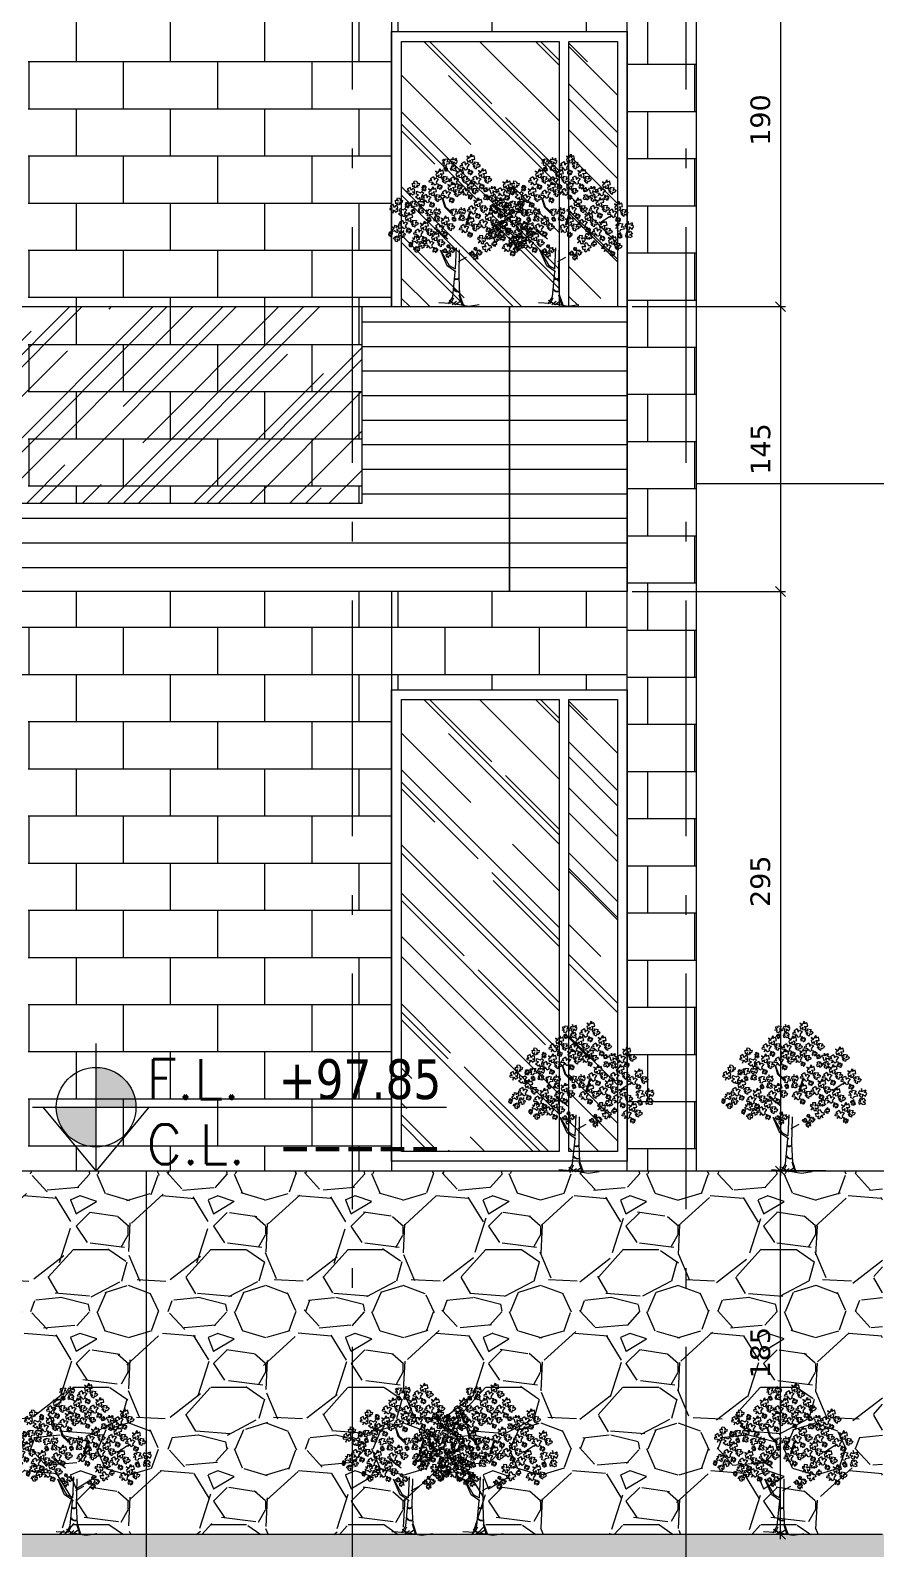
# Model space of a CAD drawing. Header units: inches. Extents: x -48 to 777, y -156 to 510.
# Drawn here: x 234.01 to 238.31, y -0.37 to 7.36 of the extents above; entities that cross this region are included whole.
import ezdxf
from ezdxf.enums import TextEntityAlignment as Align

# ---------------------------------------------------------------- set-up
doc = ezdxf.new("R2010")
doc.units = ezdxf.units.IN
doc.header["$MEASUREMENT"] = 0
doc.linetypes.add('ACAD_ISO10W100', pattern=[18, 12, -3, 0, -3])
doc.linetypes.add('NUHA', pattern=[1.45, 0.75, -0.25, 0.2, -0.25])
doc.layers.get('Defpoints').update_dxf_attribs({"lineweight": 5})
for name, color, linetype, lineweight in [('A-AXIS ST', 251, 'ACAD_ISO10W100', 5), ('A-DIM', 9, 'Continuous', 5), ('A-PLANTS', 3, 'Continuous', 5), ('A-SIGNS1', 20, 'Continuous', 15), ('A-SIGNS2', 30, 'Continuous', 15), ('A-WINDOWS', 4, 'Continuous', 20), ('D-GLASS', 171, 'Continuous', 20), ('D-STONE', 52, 'Continuous', 20), ('D-WOOD', 32, 'Continuous', 20), ('H-GLASS', 111, 'Continuous', 5), ('H-WOOD', 26, 'Continuous', 5)]:
    doc.layers.add(name, color=color, linetype=linetype, lineweight=lineweight)
doc.layers.add('H-STONE', color=7, linetype='Continuous', lineweight=5, true_color=0xc8bd6a)
doc.layers.add('HH-DARK GREY', color=7, linetype='Continuous', lineweight=5, true_color=0x404040)
doc.styles.add('ROMAND', font='verdana.ttf')
doc.styles.add('ROMANS', font='romans__.ttf', dxfattribs={"height": 0.14})
doc.dimstyles.new('M-1.50', dxfattribs={"dimtxt": 0.1, "dimasz": 0.05, "dimexe": 0.025, "dimexo": 0.025, "dimgap": 0.05, "dimtad": 1, "dimlfac": 100, "dimrnd": 0.5, "dimzin": 9, "dimdsep": 46, "dimtxsty": 'ROMAND', "dimblk": 'OBLIQUE', "dimcen": 1, "dimdle": 0.025, "dimclrd": 256, "dimclre": 256, "dimclrt": 2, "dimadec": 0, "dimazin": 0, "dimtfac": 0.6666666666666666, "dimtmove": 2, "dimatfit": 3, "dimfxl": 0.04, "dimtolj": 1, "dimtzin": 5, "dimlwd": -1, "dimlwe": -1, "dimarcsym": 0})
pattern_1 = [(0, (0, 0), (0, 0.24), []), (90, (0, 0), (-0.24, 0.24), [0.24, -0.24])]
pattern_2 = [(180, (0, 0), (-2.775557561562891e-17, -0.125), [])]
pattern_3 = [(0, (79.8777861460693, -4.547473508864641e-13), (0, 0.24), []), (90, (79.8777861460693, -4.547473508864641e-13), (-0.24, 0.24), [0.24, -0.24])]
pattern_4 = [(228.012787504, (0.504, 97.4333295929401), (-5.600000000000043, -6.300000000000002), [0.09417519999999999, -9.323361632951588]), (184.969740728, (0.4409999999999999, 97.36332959294009), (8.399999999999983, 0.7000000000000245), [0.1616076, -15.999147332861]), (132.510447078, (0.28, 97.3493295929401), (7.000000000000082, -7.699999999999905), [0.1139516, -11.28122281726979]), (267.273689006, (0.006999999999999999, 97.1743295929401), (0.7000000000000169, 14.00000000000001), [0.1471666, -14.5694906291403]), (292.833654178, (0, 97.02732959294009), (-3.499999999999992, 8.40000000000002), [0.1443085, -14.28656118966181]), (357.273689006, (0.05599999999999999, 96.8943295929401), (-14.00000000000001, 0.7000000000000178), [0.1471666, -14.5694906291403]), (37.6942404667, (0.203, 96.88732959294009), (-9.099999999999998, -6.999999999999981), [0.1946203, -19.2673939842412]), (72.2553283749, (0.357, 97.00632959294009), (4.900000000000019, 15.4), [0.1837415999999999, -18.19042504776937]), (121.429565615, (0.413, 97.18132959294009), (-5.600000000000013, 9.09999999999999), [0.147665, -14.6188511768103]), (175.236358309, (0.336, 97.30732959294009), (7.699999999999989, -0.7000000000000265), [0.1685824, -8.26053380515461]), (222.397437798, (0.168, 97.32132959294009), (-8.399999999999974, -7.69999999999998), [0.2180136, -21.58336250335643]), (138.814074834, (0.7, 97.16732959294009), (-4.900000000000023, 4.199999999999999), [0.07441069999999997, -7.366691368914287]), (171.46923439, (0.644, 97.2163295929401), (9.099999999999998, -1.399999999999997), [0.1415659, -14.0150579913099]), (225, (0.504, 97.2373295929401), (-7.771561172376095e-17, -0.699999999999953), [0.09899469999999999, -0.8909547936611699]), (203.198590514, (0.455, 97.32132959294009), (3.499999999999992, 1.399999999999983), [0.0533106, -5.27773057410473]), (291.801409486, (0.406, 97.30032959294009), (-0.6999999999997787, 2.100000000000072), [0.07539209999999999, -3.69422326499415]), (30.96375653209999, (0.434, 97.2303295929401), (2.100000000000037, 1.399999999999986), [0.1224503, -3.959216026391709]), (161.565051177, (0.5389999999999999, 97.2933295929401), (1.400000000000008, -0.6999999999999836), [0.08854369999999998, -2.125050662117879]), (16.389540334, (0, 97.30032959294009), (6.999999999999976, 2.100000000000031), [0.12404, -12.27999160266858]), (70.3461759419, (0.119, 97.3353295929401), (-2.800000000000854, -7.700000000002377), [0.1040627, -10.3021854231233]), (293.198590514, (0.5389999999999999, 97.4333295929401), (-1.399999999999979, 3.499999999999994), [0.1066205, -5.22442067410473]), (343.610459666, (0.581, 97.3353295929401), (-6.999999999999976, 2.10000000000003), [0.12404, -12.27999160266829]), (339.44395478, (0, 96.86632959294009), (-3.500000000000025, 1.400000000000017), [0.119616, -5.861186621722248]), (294.775140569, (0.112, 96.82432959294009), (-3.500000000000004, 7.700000000000001), [0.1002246, -9.9222501442932]), (66.8014094864, (0.5459999999999999, 96.7333295929401), (1.399999999999987, 3.499999999999979), [0.1066205, -5.22442067410473]), (17.3540246363, (0.588, 96.8313295929401), (-9.099999999999984, -2.799999999999974), [0.1173417, -11.616796529968]), (69.44395478040002, (0.203, 96.7333295929401), (-1.400000000000005, -3.499999999999968), [0.05980799999999999, -5.920994621722248]), (101.309932474, (0.504, 96.7333295929401), (-0.6999999999999746, 2.800000000000009), [0.035693, -3.53362065951496]), (165.963756532, (0.4969999999999999, 96.76832959294009), (2.099999999999971, -0.7000000000000008), [0.1443085, -2.74186543793239]), (186.009005957, (0.357, 96.80332959294009), (7.000000000000032, 0.6999999999999882), [0.133735, -13.23974622217996]), (303.690067526, (0.434, 97.16732959294009), (-0.6999999999999911, 1.39999999999999), [0.1009554, -2.422930492824799]), (353.157226587, (0.4899999999999999, 97.08332959294009), (11.90000000000001, -1.400000000000037), [0.1762558, -17.44929383681981]), (60.9453959009, (0.6649999999999999, 97.06232959294009), (-2.799999999999983, -4.899999999999983), [0.07206919999999999, -7.1348718986909]), (90, (0.7, 97.12532959294009), (-0.6999999999999998, 0.7), [0.042, -0.6579999999999999]), (120.256437164, (0.343, 96.82432959294009), (2.800000000000006, -4.900000000000006), [0.0972468, -9.62746399261486]), (48.01278750420001, (0.294, 96.90832959294009), (5.6, 6.299999999999982), [0.1883504, -9.229186432951588]), (0, (0.42, 97.04832959294009), (0.7, 0.7), [0.182, -0.518]), (325.3048464690001, (0.602, 97.04832959294009), (7.000000000000097, -4.899999999999877), [0.1106798, -10.95729201058939]), (254.054604099, (0.693, 96.98532959294009), (-0.7000000000000264, -2.800000000000003), [0.1019214, -4.994155522496349]), (207.645975364, (0.6649999999999999, 96.88732959294009), (-13.29999999999997, -7.000000000000033), [0.1659455, -16.42863192758158]), (175.42607874, (0.518, 96.81032959294009), (-9.099999999999968, 0.7000000000000008), [0.1755593, -17.38035138557823])]

# ---------------------------------------------------------------- blocks, each defined once
blk = doc.blocks.new('DRC-LEF11')
for points in [[(-325.4019837902788, -375.2705163605158), (-466.4812961998296, 245.8901871836167), (-1030.798545838028, 401.1803630696497), (-1312.957170657128, -219.9803404744828), (-1736.195107885776, 655.2915599740679), (-2512.131326138299, 104.7173000144958), (-1961.922007741055, -474.091537378901), (-2554.455119861164, -502.3261148127247), (-2526.239257379254, -855.2583327355272), (-1552.792001753362, -911.7274876031759), (-1679.763382921957, -1730.530233184078), (-1383.496826861901, -897.6101988862639), (-903.8271646694329, -1405.8325926951), (-254.8623275855052, -968.1966424708244), (-960.2588896332527, -488.2088260958128)], [(-416.9929778474016, 1201.404611213603), (-1003.130213686825, 887.7254184438309), (-1200.781142051282, 1883.315899843542), (-369.2841330697738, 1746.933642117554), (-798.6637360684217, 2128.80396375032), (-682.7993987513255, 2585.684527132381), (-117.1088106737425, 2558.408075587182), (-83.03106440400825, 2360.653801884499), (182.7753564999166, 2278.824447248907), (128.2509624683425, 1856.039448298344), (768.9125923393394, 1999.240818910631), (639.4171565143515, 1296.872191621794), (66.91101918282038, 1453.71178800668), (387.2418341183202, 887.7254184438309), (80.5421176907148, 1262.776627190298), (-144.3710076895295, 608.1417901055559), (-703.2460465131662, 676.3329189685498)], [(2388.174881443386, 1442.565520890184), (2085.155952706006, 1028.575119982407), (2096.810526888213, 1454.227222324206), (1688.900430510968, 1325.948506549965), (1881.200904517383, 801.1719420189795), (1514.081817777864, 911.9581056421869), (1881.200904517383, 684.5549276787599), (1607.318411235521, 352.1964368091355), (1735.518727239797, 37.33049809054364), (2056.019517250489, 235.5794224689166), (2155.083397799247, 579.599614772563), (2178.392546163662, 107.3007066946759), (2574.648068358697, 142.2858109967415), (2510.547910356559, 293.887929639026), (2801.912264911733, 311.3804817900593), (2434.793178172214, 807.0027927359899), (2807.739552002838, 964.4357620952858)], [(1593.276664979596, -1462.301747562748), (1790.787702352966, -2436.394669029683), (1268.794246437632, -2492.863823897332), (1170.038727750947, -1899.937697787023), (746.8007905222976, -2450.511957746596), (-57.3512902121347, -1843.468542919375), (789.1245842451626, -1236.425128092154), (154.2676784021896, -1067.017663489209), (253.0231970888735, -290.5667840590434), (1226.470452714767, -615.2644245480219), (1621.492527461505, -262.3322066252194), (2157.593914617795, -699.9681568494943), (1677.924252425325, -1292.894282959803), (2355.104951991164, -1617.591923448781)]]:
    blk.add_lwpolyline(points, close=True)
blk = doc.blocks.new('Trf21')
for p, q in [((-0.08769123719555533, 0.7213824506898928), (-0.07075540880873826, 0.6646085918262689)), ((-0.08684444577621447, 0.7273140478845996), (-0.06567466029269325, 0.6671507049097146)), ((-0.07075540880873826, 0.6646085918262689), (-0.03434337777708174, 0.6281716376302117)), ((-0.06567466029269325, 0.6671507049097146), (-0.01910113222894638, 0.6273242666023964)), ((0.09709631604941205, 0.6302284540227849), (0.06993961045967989, 0.5405540784898624)), ((0.3709272952387819, 0.5999762347031212), (0.3061718389349535, 0.5567218805166196)), ((-0.1283021743597219, 0.511436283080315), (-0.04954989413223121, 0.4508797029496638)), ((0.0008114066427351574, 0.2467594624079941), (0.007479187594564785, 0.3883793806065516)), ((0.02105754040398278, 0.2959875997488273), (0.07537095158344709, 0.3258790582598015)), ((0.02648888151319806, 0.1927261976173615), (0.02920455207508166, 0.3747923540116465)), ((-0.01696184741873186, 0.05685593165739578), (-0.0006678240765340959, 0.2253350614494996)), ((0.03192022263696526, 0.07044295824866298), (0.02648888151319806, 0.1927261976173615)), ((-0.03157389693793267, 0.01019758697052042), (-0.1117863237318106, 0.01597050160612001)), ((-0.04469471887701548, 0.008817483184742958), (-0.01696184741873186, 0.05685593165739578)), ((-0.04199797882889289, 0.03378055738843999), (0.00252521842643727, 0.004179016397160229)), ((-0.01284588538824938, 0.04680032230439268), (-0.03157389693793267, 0.01019758697052042)), ((-0.02070811664585381, 0.004179016397160229), (0.008355637108745206, 0.02579673927661519)), ((-0.001361727366618659, 0.009583447118842958), (0.0915716129516495, -0.006507017073686949)), ((0.00252521842643727, 0.004179016397160229), (0.03733105120640356, 0.02849895463563756)), ((0.02522851545522098, 0.07050612069119255), (0.04510494279251542, 0.002090940889815318)), ((0.05594700072701198, -0.0007352876588408996), (0.03192022263696526, 0.07044295824866298)), ((0.0915716129516495, -0.006507017073686949), (0.1632150910723267, 0.004179016397160229))]:
    blk.add_line(p, q)
for points in [[(0.09942458112940766, 0.6249254964035065), (0.08122871607933302, 0.5521295614792909)], [(-0.1283021743597219, 0.511436283080315), (-0.08250869208264522, 0.4697242103296451)], [(-0.1011476347643638, 0.3720749486904826), (-0.04140288246113233, 0.2688135465590169), (-0.0006678240765340959, 0.2470743040042582)], [(0.004763517047233101, 0.2253350614494996), (-0.05498123527055032, 0.2660961412378531), (-0.1011476347643638, 0.3720749486904826)]]:
    blk.add_lwpolyline(points)
for centre, radius, start, end in [((0.01777429748321802, 0.1251614241494434), 0.0345693287599063, 210.3846687730106, 292.3327261174715), ((0.01842889838523243, 0.1284369871792465), 0.0345693287599063, 210.3846687730106, 292.3327261174715), ((0.006209574554949526, 0.1961726629046897), 0.02222443073748871, 238.7333261787991, 337.3258661830394), ((0.00835031864919733, 0.2001643925029492), 0.02224947550733657, 233.6562156977947, 325.6349621957389)]:
    blk.add_arc(centre, radius, start, end)
for p, xscale, yscale, zscale, rotation in [((0.103709072295298, 0.957109848489694), 2.433023999999771e-05, 2.433023999999771e-05, 2.433023999999771e-05, 249.2089462000762), ((-0.1064864087106416, 0.8581308115729773), 2.43302399999876e-05, 2.43302399999876e-05, 2.43302399999876e-05, 251.5650511771555), ((-0.03181825048064124, 0.9561564733670451), 2.027520000000564e-05, 2.027520000000564e-05, 2.027520000000564e-05, 206.5650511770604), ((0.03055721151626301, 0.858285481033674), 2.43302399999876e-05, 2.43302399999876e-05, 2.43302399999876e-05, 251.5650511771555), ((0.1816582453744031, 0.860989009686222), 2.433023999999771e-05, 2.433023999999771e-05, 2.433023999999771e-05, 249.2089462000762), ((-0.265508491663657, 0.7800048681977789), 2.433024000002827e-05, 2.433024000002827e-05, 2.433024000002827e-05, 355.8174267607223), ((-0.02391247525652762, 0.7673021722997366), 2.43302399999876e-05, 2.43302399999876e-05, 2.43302399999876e-05, 251.5650511771555), ((0.1012950460122211, 0.7801707684351133), 2.027520000001363e-05, 2.027520000001363e-05, 2.027520000001363e-05, 251.2400569682416), ((0.3498963520637637, 0.7837623686815801), 2.43302399999876e-05, 2.43302399999876e-05, 2.43302399999876e-05, 251.5650511771555), ((-0.3802840371887776, 0.6641625027994831), 2.433024000002827e-05, 2.433024000002827e-05, 2.433024000002827e-05, 355.8174267607223), ((-0.2524192975119677, 0.6690941159443757), 2.027520000000564e-05, 2.027520000000564e-05, 2.027520000000564e-05, 206.5650511770604), ((-0.1561215046690068, 0.7362917052863343), 2.433023999999771e-05, 2.433023999999771e-05, 2.433023999999771e-05, 249.2089462000762), ((0.1542324334743557, 0.6603474267636745), 2.43302399999876e-05, 2.43302399999876e-05, 2.43302399999876e-05, 251.5650511771555), ((0.2396625762180902, 0.7503896359170033), 2.027519999997771e-05, 2.027519999997771e-05, 2.027519999997771e-05, 116.5650511769465), ((0.3048227248350868, 0.6630892441365579), 2.43302399999876e-05, 2.43302399999876e-05, 2.43302399999876e-05, 251.5650511771555), ((-0.3155688722485666, 0.5612104366713031), 2.43302399999876e-05, 2.43302399999876e-05, 2.43302399999876e-05, 251.5650511771555), ((-0.1444709417757417, 0.6132324900886), 2.027520000000564e-05, 2.027520000000564e-05, 2.027520000000564e-05, 206.5650511770604), ((0.02455370319515926, 0.6165455020288142), 2.027520000000564e-05, 2.027520000000564e-05, 2.027520000000564e-05, 206.5650511770604), ((0.2275230263096768, 0.5656802827720345), 2.433023999999771e-05, 2.433023999999771e-05, 2.433023999999771e-05, 249.2089462000762), ((0.4304114727433761, 0.6353004350483857), 2.433023999999771e-05, 2.433023999999771e-05, 2.433023999999771e-05, 249.2089462000762), ((-0.3923476788636053, 0.4834098412733003), 2.027519999995158e-05, 2.027519999995158e-05, 2.027519999995158e-05, 161.5699608730971), ((-0.2106050939778088, 0.5031166884594716), 2.43302399999876e-05, 2.43302399999876e-05, 2.43302399999876e-05, 251.5650511771555), ((-0.0690026427941256, 0.5378808888769143), 2.43302399999876e-05, 2.43302399999876e-05, 2.43302399999876e-05, 251.5650511771555), ((0.09921820940267179, 0.5342355977139335), 2.43302399999876e-05, 2.43302399999876e-05, 2.43302399999876e-05, 251.5650511771555), ((0.2127189976295467, 0.4336385279469543), 2.433024000000841e-05, 2.433024000000841e-05, 2.433024000000841e-05, 324.0436233204519), ((0.3247080255082819, 0.5088871385681561), 2.433023999999771e-05, 2.433023999999771e-05, 2.433023999999771e-05, 249.2089462000762), ((0.4798219352801807, 0.5115751025453794), 2.433024000003196e-05, 2.433024000003196e-05, 2.433024000003196e-05, 206.2009624171324), ((-0.2555001826417156, 0.4113360172935647), 2.027519999995158e-05, 2.027519999995158e-05, 2.027519999995158e-05, 161.5699608730971), ((-0.1367458625913587, 0.4296565350644816), 2.43302399999876e-05, 2.43302399999876e-05, 2.43302399999876e-05, 251.5650511771555), ((-0.04585601924125537, 0.3642676614090181), 1.520639999998978e-05, 1.520639999998978e-05, 1.520639999998978e-05, 71.5650511771524), ((0.3897891651804711, 0.4058708908987885), 2.43302399999876e-05, 2.43302399999876e-05, 2.43302399999876e-05, 251.5650511771555), ((0.1378508242694816, 0.346878099592508), 1.520639999998978e-05, 1.520639999998978e-05, 1.520639999998978e-05, 71.5650511771524)]:
    blk.add_blockref('DRC-LEF11', p, dxfattribs=dict(xscale=xscale, yscale=yscale, zscale=zscale, rotation=rotation))
blk = doc.blocks.new('GXFHGCGFCD')
at = {"layer": 'A-SIGNS1', "linetype": 'NUHA'}
h = blk.add_hatch(color=256, dxfattribs=at)
h.paths.add_polyline_path([(90.38186629235658, 61.33010895901175), (90.38186629235658, 61.17010895901174), (90.54186629235657, 61.17010895901174, 0.414213562373089)])
h.paths.add_polyline_path([(90.38186629235658, 61.17010895901176), (90.22186629235658, 61.17010895901174, 0.414213562373089), (90.38186629235658, 61.01010895901175)])
at = {"layer": 'A-SIGNS1'}
for p, q in [((90.38186629235658, 60.91410895901166), (90.38186629235658, 61.42610895901171)), ((90.12586629235535, 61.17010895901174), (91.7898154605207, 61.17010895901174))]:
    blk.add_line(p, q, dxfattribs=at)
blk.add_circle((90.38186629235658, 61.17010895901174), 0.16, dxfattribs=at)
blk = doc.blocks.new('DGXFHXFGDFD')
at = {"layer": 'A-SIGNS1'}
blk.add_blockref('GXFHGCGFCD', (0, 0), dxfattribs=at)
at = {"layer": 'A-SIGNS2', "linetype": 'NUHA', "style": 'ROMANS'}
for s, p in [('F.L.', (90.58347038578155, 61.20313652928442)), ('C.L.', (90.58347038578155, 60.9413247442491))]:
    blk.add_text(s, height=0.16, dxfattribs=at).set_placement(p)
at = {"layer": 'A-SIGNS2', "style": 'ROMANS', "width": 0.9101348145797644, "flags": 4}
for tag, p, p2 in [('NIV.FINI', (91.11586122831046, 61.20313652928442), (91.7898154605207, 61.20313652928442)), ('NIV.BETON', (91.11586122831046, 60.9413247442491), (91.7898154605207, 60.9413247442491))]:
    blk.add_attdef(tag, text='', height=0.16, dxfattribs=at).set_placement(p, p2, align=Align.FIT)
blk = doc.blocks.new('_Oblique')
at = {"color": 0, "linetype": 'ByBlock', "lineweight": -2}
blk.add_line((-0.5, -0.5), (0.5, 0.5), dxfattribs=at)
blk = doc.blocks.new('*D602')
at = {"layer": 'A-DIM', "transparency": 16777216}
for p, q in [((238.0564570503718, 1.552517651815109), (237.8003351814075, 1.552517651815109)), ((237.8253351814075, -0.3224823481848718), (237.8253351814075, 1.577517651815109)), ((238.0564570503718, -0.2974823481848717), (237.8003351814075, -0.2974823481848718))]:
    blk.add_line(p, q, dxfattribs=at)
at = {"layer": 'Defpoints', "color": 0, "transparency": 16777216}
for p in [(237.8253351814075, 1.552517651815109), (238.0814570503718, 1.552517651815109), (238.0814570503718, -0.2974823481848717)]:
    blk.add_point(p, dxfattribs=at)
at = {"layer": 'A-DIM', "transparency": 16777216, "xscale": 0.05, "yscale": 0.05, "zscale": 0.05}
for p, rotation in [((237.8253351814075, 1.552517651815109), 90), ((237.8253351814075, -0.2974823481848718), 270)]:
    blk.add_blockref('_Oblique', p, dxfattribs=dict(at, rotation=rotation))
at = {"layer": 'A-DIM', "color": 2, "transparency": 16777216, "insert": (237.7230517697217, 0.6275176518150513), "char_height": 0.1, "attachment_point": 5, "rotation": 90, "style": 'ROMAND'}
blk.add_mtext('\\A1;185', dxfattribs=at)
blk = doc.blocks.new('*D625')
at = {"layer": 'A-DIM', "transparency": 16777216}
for p, q in [((237.070515955081, 7.852517651814654), (237.8503351814069, 7.852517651814654)), ((237.8253351814069, 7.877517651814655), (237.8253351814069, 5.927517651814675)), ((237.070515955081, 5.952517651814675), (237.8503351814069, 5.952517651814675))]:
    blk.add_line(p, q, dxfattribs=at)
at = {"layer": 'Defpoints', "color": 0, "transparency": 16777216}
for p in [(237.045515955081, 7.852517651814654), (237.045515955081, 5.952517651814675), (237.8253351814069, 5.952517651814675)]:
    blk.add_point(p, dxfattribs=at)
at = {"layer": 'A-DIM', "transparency": 16777216, "xscale": 0.05, "yscale": 0.05, "zscale": 0.05}
for p, rotation in [((237.8253351814069, 7.852517651814654), 90), ((237.8253351814069, 5.952517651814675), 270)]:
    blk.add_blockref('_Oblique', p, dxfattribs=dict(at, rotation=rotation))
at = {"layer": 'A-DIM', "color": 2, "transparency": 16777216, "insert": (237.7232868268064, 6.902517651814597), "char_height": 0.1, "attachment_point": 5, "rotation": 90, "style": 'ROMAND'}
blk.add_mtext('\\A1;190', dxfattribs=at)
blk = doc.blocks.new('*D626')
at = {"layer": 'A-DIM', "transparency": 16777216}
for p, q in [((237.070515955081, 5.952517651814675), (237.8503351814071, 5.952517651814675)), ((237.8253351814071, 5.977517651814676), (237.8253351814071, 4.477517651814672)), ((237.070515955081, 4.502517651814673), (237.8503351814071, 4.502517651814673))]:
    blk.add_line(p, q, dxfattribs=at)
at = {"layer": 'Defpoints', "color": 0, "transparency": 16777216}
for p in [(237.045515955081, 5.952517651814675), (237.045515955081, 4.502517651814673), (237.8253351814071, 4.502517651814673)]:
    blk.add_point(p, dxfattribs=at)
at = {"layer": 'A-DIM', "transparency": 16777216, "xscale": 0.05, "yscale": 0.05, "zscale": 0.05}
for p, rotation in [((237.8253351814071, 5.952517651814675), 90), ((237.8253351814071, 4.502517651814673), 270)]:
    blk.add_blockref('_Oblique', p, dxfattribs=dict(at, rotation=rotation))
at = {"layer": 'A-DIM', "color": 2, "transparency": 16777216, "insert": (237.724126316397, 5.227517651814606), "char_height": 0.1, "attachment_point": 5, "rotation": 90, "style": 'ROMAND'}
blk.add_mtext('\\A1;145', dxfattribs=at)
blk = doc.blocks.new('*D627')
at = {"layer": 'A-DIM', "transparency": 16777216}
for p, q in [((237.070515955081, 4.502517651814673), (237.8503351814074, 4.502517651814673)), ((237.8253351814074, 4.527517651814673), (237.8253351814074, 1.52751765181511)), ((237.4205159636854, 1.552517651815109), (237.8503351814074, 1.55251765181511))]:
    blk.add_line(p, q, dxfattribs=at)
at = {"layer": 'Defpoints', "color": 0, "transparency": 16777216}
for p in [(237.045515955081, 4.502517651814673), (237.3955159636854, 1.552517651815109), (237.8253351814074, 1.55251765181511)]:
    blk.add_point(p, dxfattribs=at)
at = {"layer": 'A-DIM', "transparency": 16777216, "xscale": 0.05, "yscale": 0.05, "zscale": 0.05}
for p, rotation in [((237.8253351814074, 4.502517651814673), 90), ((237.8253351814074, 1.55251765181511), 270)]:
    blk.add_blockref('_Oblique', p, dxfattribs=dict(at, rotation=rotation))
at = {"layer": 'A-DIM', "color": 2, "transparency": 16777216, "insert": (237.7232532472233, 3.027517651814823), "char_height": 0.1, "attachment_point": 5, "rotation": 90, "style": 'ROMAND'}
blk.add_mtext('\\A1;295', dxfattribs=at)
blk = doc.blocks.new('*D628')
at = {"layer": 'A-DIM', "transparency": 16777216}
for p, q in [((237.4205159636854, 12.95251765178055), (238.6654068575507, 12.95251765178055)), ((238.6404068575507, 1.52751765181511), (238.6404068575507, 12.97751765178055)), ((237.4205159636854, 1.552517651815109), (238.6654068575507, 1.55251765181511))]:
    blk.add_line(p, q, dxfattribs=at)
at = {"layer": 'Defpoints', "color": 0, "transparency": 16777216}
for p in [(237.3955159636854, 12.95251765178055), (238.6404068575507, 12.95251765178055), (237.3955159636854, 1.552517651815109)]:
    blk.add_point(p, dxfattribs=at)
at = {"layer": 'A-DIM', "transparency": 16777216, "xscale": 0.05, "yscale": 0.05, "zscale": 0.05}
for p, rotation in [((238.6404068575507, 12.95251765178055), 90), ((238.6404068575507, 1.55251765181511), 270)]:
    blk.add_blockref('_Oblique', p, dxfattribs=dict(at, rotation=rotation))
at = {"layer": 'A-DIM', "color": 2, "transparency": 16777216, "insert": (238.5383585029502, 7.252517651797759), "char_height": 0.1, "attachment_point": 5, "rotation": 90, "style": 'ROMAND'}
blk.add_mtext('\\A1;1140', dxfattribs=at)

msp = doc.modelspace()

# ---------------------------------------------------------------- hatches: boundary and pattern name
at = {"layer": 'H-GLASS'}
h = msp.add_hatch(dxfattribs=at)
h.set_pattern_fill('AR-RROOF', color=256, scale=0.3, angle=135)
h.set_pattern_definition([(135, (79.87778614676506, -3.350000000000477), (-0.6788225099390855, 0.2545584412271572), [4.5, -0.6, 1.5, -0.3]), (135, (79.48958452389364, -3.173930411485031), (-0.07000357133746826, -0.4942676400493967), [0.8999999999999999, -0.099, 1.8, -0.225]), (135, (79.59140790038451, -3.424246212025068), (-1.24521504166951, 0.9609581156325182), [2.4, -0.42, 1.2, -0.3])])
h.paths.add_polyline_path([(236.6977011025419, 7.302517651815265), (235.8955159626814, 7.302517651815151), (235.8955159221836, 5.952517651815228), (236.6977010620441, 5.952517651815015)])
h = msp.add_hatch(dxfattribs=at)
h.set_pattern_fill('AR-RROOF', color=256, scale=0.3, angle=135)
h.set_pattern_definition([(135, (79.8777861460693, 3.350000000000136), (-0.6788225099390855, 0.2545584412271572), [4.5, -0.6, 1.5, -0.3]), (135, (79.48958452319788, 3.526069588515583), (-0.07000357133746826, -0.4942676400493967), [0.8999999999999999, -0.099, 1.8, -0.225]), (135, (79.59140789968875, 3.275753787975546), (-1.24521504166951, 0.9609581156325182), [2.4, -0.42, 1.2, -0.3])])
h.paths.add_polyline_path([(236.9955159550809, 7.302517651815222), (236.7477011025419, 7.302517651815222), (236.7477011025419, 5.952517651815), (236.9955159550809, 5.952517651814929)])
h = msp.add_hatch(dxfattribs=at)
h.set_pattern_fill('AR-RROOF', color=256, scale=0.3, angle=45)
h.set_pattern_definition([(45, (0, 0), (0.2545584412271572, 0.6788225099390855), [4.5, -0.6, 1.5, -0.3]), (45, (0.1760695885154504, 0.3882016228714207), (-0.4942676400493967, 0.07000357133746826), [0.8999999999999999, -0.099, 1.8, -0.225]), (45, (-0.07424621202458749, 0.2863782463805506), (0.9609581156325182, 1.24521504166951), [2.4, -0.42, 1.2, -0.3])])
h.paths.add_polyline_path([(235.6955159561337, 4.952517651815228), (235.6955159561337, 5.952517651815128), (230.7945429728215, 5.952517651815128), (230.7945429728215, 4.95251765181513)])
h = msp.add_hatch(dxfattribs=at)
h.set_pattern_fill('AR-RROOF', color=256, scale=0.3, angle=135)
h.set_pattern_definition([(135, (79.87778614676506, -6.700000000001069), (-0.6788225099390855, 0.2545584412271572), [4.5, -0.6, 1.5, -0.3]), (135, (79.48958452389364, -6.523930411485622), (-0.07000357133746826, -0.4942676400493967), [0.8999999999999999, -0.099, 1.8, -0.225]), (135, (79.59140790038451, -6.774246212025659), (-1.24521504166951, 0.9609581156325182), [2.4, -0.42, 1.2, -0.3])])
h.paths.add_polyline_path([(235.8955158936851, 1.65251765181408), (235.8955159626814, 3.95251765181456), (236.6977011025419, 3.952517651814674), (236.6977010335457, 1.65251765181408)])
h = msp.add_hatch(dxfattribs=at)
h.set_pattern_fill('AR-RROOF', color=256, scale=0.3, angle=135)
h.set_pattern_definition([(135, (79.8777861460693, -4.547473508864641e-13), (-0.6788225099390855, 0.2545584412271572), [4.5, -0.6, 1.5, -0.3]), (135, (79.48958452319788, 0.1760695885149914), (-0.07000357133746826, -0.4942676400493967), [0.8999999999999999, -0.099, 1.8, -0.225]), (135, (79.59140789968875, -0.07424621202504511), (-1.24521504166951, 0.9609581156325182), [2.4, -0.42, 1.2, -0.3])])
h.paths.add_polyline_path([(236.7477011025419, 3.952517651814631), (236.9955159550809, 3.952517651814631), (236.9955159550809, 1.652517660098098), (236.7477011025419, 1.652517660098098)])
at = {"layer": 'H-STONE'}
h = msp.add_hatch(dxfattribs=at)
h.set_pattern_fill('AR-B816', color=256, scale=0.03)
h.set_pattern_definition(pattern_1)
h.paths.add_polyline_path([(230.7145429728216, 8.302517651815265), (231.9755159549989, 8.302517651815265), (231.9755159549989, 10.70251765181528), (233.9955159547007, 10.70251765181528), (233.9955159547007, 8.302517651815265), (234.9955159556118, 8.302517651815265), (234.9955159556118, 11.2025176518157), (223.7955159545247, 11.2025176518157), (223.7955159545247, 4.952517651815242), (224.7755159552971, 4.952517651815242), (224.7755159552971, 7.352517651815148), (226.795515954999, 7.352517651815148), (226.795515954999, 4.952517651815242), (227.7264889373159, 4.952517651815242), (227.7264889373159, 7.852517651815219), (224.2455159545254, 7.852517651815219), (224.2455159545254, 8.302517651815265), (224.7755159552971, 8.302517651815265), (224.7755159552971, 10.70251765181528), (226.795515954999, 10.70251765181528), (226.795515954999, 8.302517651815265), (228.0764889373158, 8.302517651815265), (228.0764889373156, 4.602517651815219), (228.0764889373158, 4.502517651815197), (223.4455159545248, 4.502517651815197), (223.4455159545252, 12.95251765178065), (222.9455159539455, 12.95251765178068), (222.945515953945, 12.75251765178052), (222.945515953945, 1.552517651815108), (224.7755159552974, 1.552517651815108), (224.7755159552974, 4.002517651815083), (226.7955159549993, 4.002517651815083), (226.7955159549993, 1.552517651815108), (227.6955159549491, 1.552517651815108), (227.6955159549491, 0.2025176518150147), (230.7145429728216, 0.2025176518150147), (230.7145429728216, 4.952517651815128), (231.9755159549989, 4.952517651815157), (231.9755159549989, 7.35251765181458), (233.9955159547007, 7.35251765181458), (233.9955159547007, 4.952517651815199), (235.6955159561337, 4.952517651815228), (235.6955159561337, 5.952517651815128), (235.845515956192, 5.952517651815128), (235.845515956192, 12.95251765178067), (235.6955159550237, 12.95251765178068), (235.3455159556117, 12.95251765178068), (235.3455159556117, 7.852517651815219), (230.7145429728216, 7.852517651815219)])
h.paths.add_polyline_path([(229.0455159549381, 9.302517651815279), (229.0455159549381, 10.70251765181537), (229.74551595506, 10.70251765181537), (229.74551595506, 9.302517651815279)], flags=16)
h.paths.add_polyline_path([(229.74551595506, 7.352517651815148), (229.74551595506, 5.952517651815143), (229.0455159549381, 5.952517651815143), (229.0455159549381, 7.352517651815148)], flags=16)
h.paths.add_polyline_path([(229.74551595506, 3.902517651815629), (229.74551595506, 2.502517651815538), (229.0455159549381, 2.502517651815538), (229.0455159549381, 3.902517651815629)], flags=16)
h = msp.add_hatch(dxfattribs=at)
h.set_pattern_fill('AR-B816', color=256, scale=0.03)
h.set_pattern_definition([(0, (-595.8910756158928, 58.30615828088401), (0, 0.24), []), (90, (-595.8910756158928, 58.30615828088401), (-0.24, 0.24), [0.24, -0.24])])
h.paths.add_polyline_path([(237.3955159636855, 12.95251765178068), (235.8455159676671, 12.95251765178067), (235.8455159676671, 11.20251765181527), (237.0455159550811, 11.20251765181527), (237.0455159550811, 1.552517651815108), (237.3955159636855, 1.552517651815108)])
h = msp.add_hatch(dxfattribs=at)
h.set_pattern_fill('AR-B816', color=256, scale=0.03)
h.set_pattern_definition(pattern_3)
h.paths.add_polyline_path([(237.0455159550809, 7.852517651814651), (235.8455159623338, 7.852517651814651), (235.8455159623338, 7.352517651591043), (237.0455159550809, 7.352517651815219)])
h = msp.add_hatch(dxfattribs=at)
h.set_pattern_fill('AR-B816', color=256, scale=0.03)
h.set_pattern_definition(pattern_1)
h.paths.add_polyline_path([(233.9955159547007, 1.552517651815108), (235.845515956192, 1.552517651815108), (235.845515956192, 4.502517651815184), (231.0645429728215, 4.502517651815083), (231.0645429728215, 1.552517651815108), (231.9755159549989, 1.552517651815109), (231.9755159549989, 4.002517651815083), (233.9955159547007, 4.002517651815083)])
h = msp.add_hatch(dxfattribs=at)
h.set_pattern_fill('AR-B816', color=256, scale=0.03)
h.set_pattern_definition(pattern_3)
h.paths.add_polyline_path([(237.0455159550809, 4.502517651814671), (235.8455159626817, 4.502517651815182), (235.8455159626817, 4.002517651590452), (237.0455159550809, 4.002517651814628)])
at = {"layer": 'H-WOOD'}
h = msp.add_hatch(dxfattribs=at)
h.set_pattern_fill('ANSI31', color=256, angle=135)
h.set_pattern_definition(pattern_2)
h.paths.add_polyline_path([(230.7145429728216, 4.952517651815128), (230.7145429728216, 0.2025176518150147), (231.0645429728215, 0.2025176518150147), (231.0645429728215, 4.502517651815083), (236.4455159561919, 4.502517651815197), (236.4455159561919, 5.952517651815128), (235.6955159561337, 5.952517651815128), (235.6955159561337, 4.952517651815228)])
h = msp.add_hatch(dxfattribs=at)
h.set_pattern_fill('ANSI31', color=256, angle=135)
h.set_pattern_definition(pattern_2)
h.paths.add_polyline_path([(237.0455159550809, 4.502517651814671), (236.4455159561919, 4.502517651814671), (236.4455159561919, 5.952517651814674), (237.0455159550809, 5.952517651814674)])
at = {"layer": 'HH-DARK GREY'}
h = msp.add_hatch(dxfattribs=at)
h.set_pattern_fill('GRAVEL', color=256, scale=0.7)
h.set_pattern_definition(pattern_4)
h.paths.add_polyline_path([(238.3455159569669, -0.2974823481848716), (238.3455159569669, 1.552517651815108), (231.0645429728215, 1.552517651815108), (231.0645429728215, 0.2025176518150147), (231.5708041608619, 0.2025176518150147), (231.5708041608619, -0.2974823481848716)])
h = msp.add_hatch(dxfattribs=at)
h.set_pattern_fill('GRAVEL', color=256, scale=0.7)
h.set_pattern_definition(pattern_4)
h.paths.add_polyline_path([(241.1043657171392, -0.2974823481848716), (238.3455159569669, -0.2974823481848716), (231.5708041608619, -0.2974823481848716), (231.4826394730732, -0.2974823481848716), (231.095515955373, -0.2974823481848716), (231.095515955373, -2.897482348184894), (233.0514670761588, -2.897482348184894), (235.127620440637, -3.047482348184886), (236.6271536732106, -3.147482348184923), (238.1435972196309, -3.24861005335876), (239.6600407660622, -3.347482348184911), (240.9756460016057, -3.44748234818492), (240.9756460016056, -1.750700242825829), (241.1043657171392, -1.750700242825829)])

# ---------------------------------------------------------------- linework, layer by layer
at = {"layer": 'A-AXIS ST', "ltscale": 0.1}
for p, q in [((235.6455159670502, -6.242623857425144), (235.6455159670502, 19.61184971273042)), ((237.3455159636853, -6.242623857425144), (237.3455159636853, 19.61184971273042))]:
    msp.add_line(p, q, dxfattribs=at)
at = {"layer": 'A-SIGNS1'}
msp.add_lwpolyline([(234.6085934151796, 1.876920851815356), (234.3406939045124, 1.552517651815236), (234.0706912417753, 1.876920851815356)], dxfattribs=at)
at = {"layer": 'A-WINDOWS'}
for points in [[(235.8455159629799, 5.952517651814674), (235.8455159629799, 7.352517651591043), (237.0455159550809, 7.352517651815219), (237.0455159550809, 5.952517651814674)], [(235.8955159221836, 5.952517651815228), (235.8955159626814, 7.302517651815151), (236.6977011025419, 7.302517651815265), (236.6977010620441, 5.952517651815015)], [(236.7477011025419, 5.952517651815), (236.7477011025419, 7.302517651815222), (236.9955159550809, 7.302517651815222), (236.9955159550809, 5.952517651814929)]]:
    msp.add_lwpolyline(points, dxfattribs=at)
for points in [[(235.8455159629799, 4.002517651590452), (237.0455159550809, 4.002517651814628), (237.0455159550809, 1.602517660098101), (235.8455159629799, 1.602517659873911)], [(235.8955158936851, 1.65251765181408), (235.8955159626814, 3.95251765181456), (236.6977011025419, 3.952517651814674), (236.6977010335457, 1.65251765181408)], [(236.7477011025419, 3.952517651814631), (236.9955159550809, 3.952517651814631), (236.9955159550809, 1.652517660098098), (236.7477011025419, 1.652517660098098)]]:
    msp.add_lwpolyline(points, close=True, dxfattribs=at)
at = {"layer": 'D-GLASS'}
msp.add_lwpolyline([(230.7945429728215, 4.952517651815128), (230.7945429728215, 5.952517651815128), (235.6955159561337, 5.952517651815128)], dxfattribs=at)
at = {"layer": 'D-STONE'}
for p, q in [((235.845515956192, 12.95251765178068), (235.845515956192, 5.952517651815128)), ((237.3955159636853, 12.95251765178054), (237.3955159636853, 1.552517651815108)), ((235.845515956192, 4.502517651815182), (235.845515956192, 1.552517651815108)), ((231.0645429728215, 1.552517651815108), (238.3455159569669, 1.552517651815108))]:
    msp.add_line(p, q, dxfattribs=at)
for points in [[(237.0455159550809, 1.552517651815108), (237.0455159550809, 11.20251765181527), (235.8455159676671, 11.20251765181527)], [(237.3955163198868, 5.052517651814213), (240.3455160214582, 5.052517651814213), (240.3455160214582, 1.552517651815108)], [(238.3455159569669, -0.2974823481848716), (231.4826394730732, -0.2974823481848716)]]:
    msp.add_lwpolyline(points, dxfattribs=at)
at = {"layer": 'D-WOOD'}
msp.add_lwpolyline([(230.7145429728216, 0.2025176518150147), (230.7145429728216, 4.952517651815128), (235.6955159561337, 4.952517651815228), (235.6955159561337, 5.952517651815128), (236.4455159561919, 5.952517651815128), (236.4455159561919, 4.502517651815197), (231.0645429728215, 4.502517651815083), (231.0645429728215, 0.2025176518150147), (230.7145429728216, 0.2025176518150147)], dxfattribs=at)
msp.add_lwpolyline([(237.0455159550809, 4.502517651814671), (236.4455159561919, 4.502517651814671), (236.4455159561919, 5.952517651814674), (237.0455159550809, 5.952517651814674)], close=True, dxfattribs=at)
at = {"layer": 'HH-DARK GREY'}
msp.add_line((234.59551595517, 1.552517651815222), (234.5955159551702, -2.897482348184894), dxfattribs=at)

# ---------------------------------------------------------------- block references
at = {"layer": 'A-PLANTS', "xscale": 0.75, "yscale": 0.75, "zscale": 0.75}
for p in [(236.1693133933378, 5.960418794020143), (236.6764395684269, 5.960418794020143), (236.7798880315007, 1.546539497850418), (237.8639676152728, 1.546539497850418), (234.2216702317654, -0.2961273659800412), (235.9307042190016, -0.2961273659801122), (236.2917124474172, -0.296127365980098), (237.8219844548795, -0.296127365980098)]:
    msp.add_blockref('Trf21', p, dxfattribs=at)
at = {"layer": 'A-SIGNS1'}
ref = msp.add_blockref('DGXFHXFGDFD', (119.8087929388381, -75.63784122104451), dxfattribs=dict(at, xscale=1.267200000000003, yscale=1.267200000000003, zscale=1.267200000000003))
ref.add_attrib('NIV.FINI', '+97.85', dxfattribs={"layer": 'A-SIGNS2', "height": 0.2027520000000001, "style": 'ROMAND', "width": 0.7970311049351013}).set_placement((235.2708122873551, 1.918773388863741), (236.098779872536, 1.918773388863741), align=Align.FIT)
ref.add_attrib('NIV.BETON', '-----', dxfattribs={"layer": 'A-SIGNS2', "height": 0.2027520000000001, "style": 'ROMAND', "width": 1.307645225709653}).set_placement((235.2708122873551, 1.587005494867157), (236.098779872536, 1.587005494867157), align=Align.FIT)

# ---------------------------------------------------------------- dimensions: what is measured, and where the dimension line sits
at = {"layer": 'A-DIM'}
for base, p1, p2, picture, middle in [((238.6404068575507, 12.95251765178055), (237.3955159636853, 1.552517651815108), (237.3955159636853, 12.95251765178054), '*D628', (238.5383585029502, 7.252517651797759)), ((237.8253351814069, 5.952517651814675), (237.0455159550809, 7.852517651814651), (237.0455159550809, 5.952517651814674), '*D625', (237.7232868268064, 6.902517651814597)), ((237.8253351814071, 4.502517651814673), (237.0455159550809, 5.952517651814674), (237.0455159550809, 4.502517651814671), '*D626', (237.724126316397, 5.227517651814606)), ((237.8253351814074, 1.55251765181511), (237.0455159550809, 4.502517651814671), (237.3955159636853, 1.552517651815108), '*D627', (237.7232532472233, 3.027517651814823)), ((237.8253351814075, 1.552517651815109), (238.0814570503717, -0.2974823481848716), (238.0814570503717, 1.552517651815108), '*D602', (237.7230517697217, 0.6275176518150513))]:
    dim = msp.add_linear_dim(base=base, p1=p1, p2=p2, angle=90, dimstyle='M-1.50', dxfattribs=at)
    dim.commit()
    dim.dimension.update_dxf_attribs({"geometry": picture, "text_midpoint": middle})

doc.saveas('drawing.dxf')
